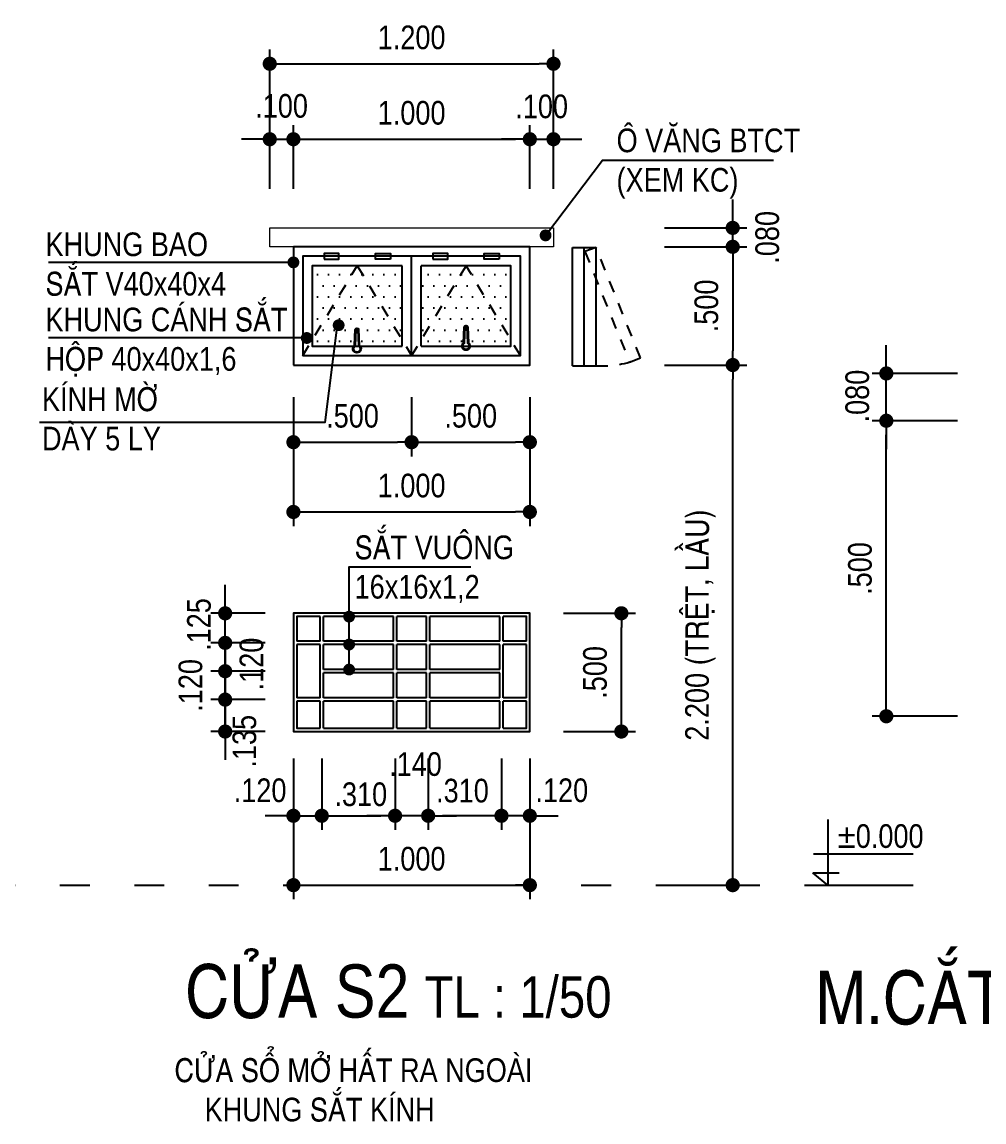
# Model space of a CAD drawing. Header units: millimetres. Extents: x 100 to 288, y -65 to 177.
# Drawn here: x 183.42 to 191.55, y 67.65 to 76.95 of the extents above; entities that cross this region are included whole.
import ezdxf

# ---------------------------------------------------------------- set-up
doc = ezdxf.new("R2010")
doc.units = ezdxf.units.MM
doc.header["$LTSCALE"] = 0.3
doc.header["$MEASUREMENT"] = 0
doc.header["$PDMODE"] = 2
doc.linetypes.add('ACAD_ISO03W100', pattern=[30, 12, -18])
doc.layers.get('0').update_dxf_attribs({"linetype": 'CONTINUOUS', "lineweight": 13})
doc.layers.get('DEFPOINTS').update_dxf_attribs({"linetype": 'CONTINUOUS', "lineweight": 13})
for name, color, linetype in [('COT', 1, 'CONTINUOUS'), ('HACTH', 8, 'CONTINUOUS'), ('HATCH', 8, 'CONTINUOUS'), ('LAYER 1', 1, 'CONTINUOUS'), ('LAYER1', 1, 'CONTINUOUS'), ('LAYER3', 34, 'CONTINUOUS'), ('LAYER5', 5, 'CONTINUOUS'), ('TEXT', 1, 'CONTINUOUS'), ('Vat dung', 124, 'CONTINUOUS')]:
    doc.layers.add(name, color=color, linetype=linetype)
doc.styles.add('HELVE-KT', font='VHELVCN.TTF')
doc.dimstyles.new('1-20', dxfattribs={"dimtxt": 0.2, "dimasz": 0.12, "dimexe": 0.12, "dimexo": 0.2, "dimgap": 0.12, "dimtad": 1, "dimdec": 3, "dimlfac": 0.2, "dimzin": 4, "dimdsep": 46, "dimtxsty": 'HELVE-KT', "dimblk1": 'DOT', "dimblk2": 'DOT', "dimsah": 1, "dimcen": -0.18, "dimadec": 3, "dimazin": 0, "dimtfac": 1, "dimtdec": 3, "dimtmove": 2, "dimatfit": 3, "dimldrblk": 'DOT', "dimfxl": 0, "dimtolj": 1, "dimtzin": 4, "dimarcsym": 0})
doc.dimstyles.new('1-50', dxfattribs={"dimtxt": 0.2, "dimasz": 0.12, "dimexe": 0.12, "dimexo": 0.2, "dimgap": 0.12, "dimtad": 1, "dimdec": 3, "dimlfac": 0.5, "dimzin": 4, "dimdsep": 46, "dimtxsty": 'HELVE-KT', "dimblk1": 'DOT', "dimblk2": 'DOT', "dimsah": 1, "dimcen": -0.18, "dimadec": 3, "dimazin": 0, "dimtfac": 1, "dimtdec": 3, "dimtmove": 2, "dimatfit": 3, "dimldrblk": 'DOT', "dimfxl": 0, "dimtolj": 1, "dimtzin": 4, "dimarcsym": 0})

# ---------------------------------------------------------------- blocks, each defined once
blk = doc.blocks.new('_DOT')
at = {"color": 0, "linetype": 'ByBlock'}
blk.add_line((-0.5, 0), (-1, 0), dxfattribs=at)
at = {"color": 0, "linetype": 'ByBlock', "const_width": 0.5}
blk.add_lwpolyline([(-0.25, 0, 1), (0.25, 0, 1)], format="xyb", close=True, dxfattribs=at)
blk = doc.blocks.new('*D736')
at = {"layer": 'DEFPOINTS', "color": 0, "linetype": 'Continuous', "lineweight": -2, "ltscale": 0.08}
for p in [(188.6521, 74.0511), (189.429, 74.0511), (188.6521, 69.6511)]:
    blk.add_point(p, dxfattribs=at)
at = {"layer": 'LAYER1', "color": 0, "linetype": 'Continuous', "lineweight": -2, "ltscale": 0.08}
for p, q in [((188.8521, 74.0511), (189.549, 74.0511)), ((189.429, 69.7711), (189.429, 73.9311)), ((188.8521, 69.6511), (189.549, 69.6511))]:
    blk.add_line(p, q, dxfattribs=at)
at = {"layer": 'LAYER1', "color": 0, "linetype": 'Continuous', "lineweight": -2, "ltscale": 0.08, "xscale": 0.12, "yscale": 0.12, "zscale": 0.12}
for p, rotation in [((189.429, 74.0511), 90), ((189.429, 69.6511), 270)]:
    blk.add_blockref('_DOT', p, dxfattribs=dict(at, rotation=rotation))
at = {"layer": 'LAYER1', "color": 0, "linetype": 'Continuous', "ltscale": 0.08, "insert": (189.1557, 71.8511), "char_height": 0.2, "attachment_point": 5, "rotation": 90, "style": 'HELVE-KT'}
blk.add_mtext('\\A1;2.200 (TREÄT, LAÀU)', dxfattribs=at)
blk = doc.blocks.new('*D737')
at = {"layer": 'DEFPOINTS', "color": 0, "linetype": 'Continuous', "lineweight": -2, "ltscale": 0.08}
for p in [(188.6521, 75.0511), (188.6521, 74.0511), (189.429, 74.0511)]:
    blk.add_point(p, dxfattribs=at)
at = {"layer": 'LAYER1', "color": 0, "linetype": 'Continuous', "lineweight": -2, "ltscale": 0.08}
for p, q in [((188.8521, 75.0511), (189.549, 75.0511)), ((189.429, 74.9311), (189.429, 74.1711)), ((188.8521, 74.0511), (189.549, 74.0511))]:
    blk.add_line(p, q, dxfattribs=at)
at = {"layer": 'LAYER1', "color": 0, "linetype": 'Continuous', "lineweight": -2, "ltscale": 0.08, "xscale": 0.12, "yscale": 0.12, "zscale": 0.12}
for p, rotation in [((189.429, 75.0511), 90), ((189.429, 74.0511), 270)]:
    blk.add_blockref('_DOT', p, dxfattribs=dict(at, rotation=rotation))
at = {"layer": 'LAYER1', "color": 0, "linetype": 'Continuous', "ltscale": 0.08, "insert": (189.2069, 74.5511), "char_height": 0.2, "attachment_point": 5, "rotation": 90, "style": 'HELVE-KT'}
blk.add_mtext('\\A1;.500', dxfattribs=at)
blk = doc.blocks.new('*D738')
at = {"layer": 'DEFPOINTS', "color": 0, "linetype": 'Continuous', "lineweight": -2, "ltscale": 0.08}
for p in [(185.7127, 73.98), (186.7127, 73.98), (186.7127, 73.3982)]:
    blk.add_point(p, dxfattribs=at)
at = {"layer": 'LAYER1', "color": 0, "linetype": 'Continuous', "lineweight": -2, "ltscale": 0.08}
for p, q in [((185.7127, 73.78), (185.7127, 73.2782)), ((186.7127, 73.78), (186.7127, 73.2782)), ((185.8327, 73.3982), (186.5927, 73.3982))]:
    blk.add_line(p, q, dxfattribs=at)
at = {"layer": 'LAYER1', "color": 0, "linetype": 'Continuous', "lineweight": -2, "ltscale": 0.08, "xscale": 0.12, "yscale": 0.12, "zscale": 0.12, "rotation": 180}
blk.add_blockref('_DOT', (185.7127, 73.3982), dxfattribs=at)
at = {"layer": 'LAYER1', "color": 0, "linetype": 'Continuous', "lineweight": -2, "ltscale": 0.08, "xscale": 0.12, "yscale": 0.12, "zscale": 0.12}
blk.add_blockref('_DOT', (186.7127, 73.3982), dxfattribs=at)
at = {"layer": 'LAYER1', "color": 0, "linetype": 'Continuous', "ltscale": 0.08, "insert": (186.2127, 73.6203), "char_height": 0.2, "attachment_point": 5, "style": 'HELVE-KT'}
blk.add_mtext('\\A1;.500', dxfattribs=at)
blk = doc.blocks.new('*D739')
at = {"layer": 'DEFPOINTS', "color": 0, "linetype": 'Continuous', "lineweight": -2, "ltscale": 0.08}
for p in [(186.7127, 73.98), (187.7127, 73.98), (187.7127, 73.3982)]:
    blk.add_point(p, dxfattribs=at)
at = {"layer": 'LAYER1', "color": 0, "linetype": 'Continuous', "lineweight": -2, "ltscale": 0.08}
for p, q in [((186.7127, 73.78), (186.7127, 73.2782)), ((187.7127, 73.78), (187.7127, 73.2782)), ((186.8327, 73.3982), (187.5927, 73.3982))]:
    blk.add_line(p, q, dxfattribs=at)
at = {"layer": 'LAYER1', "color": 0, "linetype": 'Continuous', "lineweight": -2, "ltscale": 0.08, "xscale": 0.12, "yscale": 0.12, "zscale": 0.12, "rotation": 180}
blk.add_blockref('_DOT', (186.7127, 73.3982), dxfattribs=at)
at = {"layer": 'LAYER1', "color": 0, "linetype": 'Continuous', "lineweight": -2, "ltscale": 0.08, "xscale": 0.12, "yscale": 0.12, "zscale": 0.12}
blk.add_blockref('_DOT', (187.7127, 73.3982), dxfattribs=at)
at = {"layer": 'LAYER1', "color": 0, "linetype": 'Continuous', "ltscale": 0.08, "insert": (187.2127, 73.6203), "char_height": 0.2, "attachment_point": 5, "style": 'HELVE-KT'}
blk.add_mtext('\\A1;.500', dxfattribs=at)
blk = doc.blocks.new('*D740')
at = {"layer": 'DEFPOINTS', "color": 0, "linetype": 'Continuous', "lineweight": -2, "ltscale": 0.08}
for p in [(185.7127, 73.98), (187.7127, 73.98), (187.7127, 72.808)]:
    blk.add_point(p, dxfattribs=at)
at = {"layer": 'LAYER1', "color": 0, "linetype": 'Continuous', "lineweight": -2, "ltscale": 0.08}
for p, q in [((185.7127, 73.78), (185.7127, 72.688)), ((187.7127, 73.78), (187.7127, 72.688)), ((185.8327, 72.808), (187.5927, 72.808))]:
    blk.add_line(p, q, dxfattribs=at)
at = {"layer": 'LAYER1', "color": 0, "linetype": 'Continuous', "lineweight": -2, "ltscale": 0.08, "xscale": 0.12, "yscale": 0.12, "zscale": 0.12, "rotation": 180}
blk.add_blockref('_DOT', (185.7127, 72.808), dxfattribs=at)
at = {"layer": 'LAYER1', "color": 0, "linetype": 'Continuous', "lineweight": -2, "ltscale": 0.08, "xscale": 0.12, "yscale": 0.12, "zscale": 0.12}
blk.add_blockref('_DOT', (187.7127, 72.808), dxfattribs=at)
at = {"layer": 'LAYER1', "color": 0, "linetype": 'Continuous', "ltscale": 0.08, "insert": (186.7127, 73.0301), "char_height": 0.2, "attachment_point": 5, "style": 'HELVE-KT'}
blk.add_mtext('\\A1;1.000', dxfattribs=at)
blk = doc.blocks.new('new block.dwgTN')
at = {"layer": 'LAYER5'}
for points in [[(-7.1, 80.8), (-9.9, 14.4, 3.224588), (9.9, 14.4), (7.1, 80.8, 0.402069), (0.1, 87.5), (-0.1, 87.5, 0.402069)], [(-3.6, 80.6), (-6.5, 12.4, 4.073514), (6.5, 12.4), (3.6, 80.6, 0.402069), (0.1, 84), (-0.1, 84, 0.402069)]]:
    blk.add_lwpolyline(points, format="xyb", close=True, dxfattribs=at)
blk = doc.blocks.new('*D741')
at = {"layer": 'DEFPOINTS', "color": 0, "linetype": 'Continuous', "lineweight": -2, "ltscale": 0.08}
for p in [(187.7982, 71.9506), (188.4869, 71.9506), (187.7982, 70.9506)]:
    blk.add_point(p, dxfattribs=at)
at = {"layer": 'LAYER 1', "color": 0, "linetype": 'Continuous', "lineweight": -2, "ltscale": 0.08}
for p, q in [((187.9982, 71.9506), (188.6069, 71.9506)), ((188.4869, 71.0706), (188.4869, 71.8306)), ((187.9982, 70.9506), (188.6069, 70.9506))]:
    blk.add_line(p, q, dxfattribs=at)
at = {"layer": 'LAYER 1', "color": 0, "linetype": 'Continuous', "lineweight": -2, "ltscale": 0.08, "xscale": 0.12, "yscale": 0.12, "zscale": 0.12}
for p, rotation in [((188.4869, 71.9506), 90), ((188.4869, 70.9506), 270)]:
    blk.add_blockref('_DOT', p, dxfattribs=dict(at, rotation=rotation))
at = {"layer": 'LAYER 1', "color": 0, "linetype": 'Continuous', "ltscale": 0.08, "insert": (188.2648, 71.4506), "char_height": 0.2, "attachment_point": 5, "rotation": 90, "style": 'HELVE-KT'}
blk.add_mtext('\\A1;.500', dxfattribs=at)
blk = doc.blocks.new('*D742')
at = {"layer": 'DEFPOINTS', "color": 0, "linetype": 'Continuous', "lineweight": -2, "ltscale": 0.08}
for p in [(185.7127, 70.3635), (187.7127, 70.3635), (187.7127, 69.6511)]:
    blk.add_point(p, dxfattribs=at)
at = {"layer": 'LAYER1', "color": 0, "linetype": 'Continuous', "lineweight": -2, "ltscale": 0.08}
for p, q in [((185.7127, 70.1635), (185.7127, 69.5311)), ((187.7127, 70.1635), (187.7127, 69.5311)), ((185.8327, 69.6511), (187.5927, 69.6511))]:
    blk.add_line(p, q, dxfattribs=at)
at = {"layer": 'LAYER1', "color": 0, "linetype": 'Continuous', "lineweight": -2, "ltscale": 0.08, "xscale": 0.12, "yscale": 0.12, "zscale": 0.12, "rotation": 180}
blk.add_blockref('_DOT', (185.7127, 69.6511), dxfattribs=at)
at = {"layer": 'LAYER1', "color": 0, "linetype": 'Continuous', "lineweight": -2, "ltscale": 0.08, "xscale": 0.12, "yscale": 0.12, "zscale": 0.12}
blk.add_blockref('_DOT', (187.7127, 69.6511), dxfattribs=at)
at = {"layer": 'LAYER1', "color": 0, "linetype": 'Continuous', "ltscale": 0.08, "insert": (186.7127, 69.8732), "char_height": 0.2, "attachment_point": 5, "style": 'HELVE-KT'}
blk.add_mtext('\\A1;1.000', dxfattribs=at)
blk = doc.blocks.new('*D743')
at = {"layer": 'DEFPOINTS', "color": 0, "linetype": 'Continuous', "lineweight": -2, "ltscale": 0.08}
for p in [(185.7127, 70.9221), (185.9527, 70.9221), (185.9527, 70.2379)]:
    blk.add_point(p, dxfattribs=at)
at = {"layer": 'LAYER1', "color": 0, "linetype": 'Continuous', "lineweight": -2, "ltscale": 0.08}
for p, q in [((185.7127, 70.7221), (185.7127, 70.1179)), ((185.9527, 70.7221), (185.9527, 70.1179)), ((185.5927, 70.2379), (185.4727, 70.2379)), ((185.7127, 70.2379), (185.9527, 70.2379)), ((186.0727, 70.2379), (186.1927, 70.2379))]:
    blk.add_line(p, q, dxfattribs=at)
at = {"layer": 'LAYER1', "color": 0, "linetype": 'Continuous', "lineweight": -2, "ltscale": 0.08, "xscale": 0.12, "yscale": 0.12, "zscale": 0.12}
blk.add_blockref('_DOT', (185.7127, 70.2379), dxfattribs=at)
at = {"layer": 'LAYER1', "color": 0, "linetype": 'Continuous', "lineweight": -2, "ltscale": 0.08, "xscale": 0.12, "yscale": 0.12, "zscale": 0.12, "rotation": 180}
blk.add_blockref('_DOT', (185.9527, 70.2379), dxfattribs=at)
at = {"layer": 'LAYER1', "color": 0, "linetype": 'Continuous', "ltscale": 0.08, "insert": (185.4309, 70.4523), "char_height": 0.2, "attachment_point": 5, "style": 'HELVE-KT'}
blk.add_mtext('\\A1;.120', dxfattribs=at)
blk = doc.blocks.new('*D744')
at = {"layer": 'DEFPOINTS', "color": 0, "linetype": 'Continuous', "lineweight": -2, "ltscale": 0.08}
for p in [(187.4727, 70.9221), (187.7127, 70.9221), (187.4727, 70.2379)]:
    blk.add_point(p, dxfattribs=at)
at = {"layer": 'LAYER1', "color": 0, "linetype": 'Continuous', "lineweight": -2, "ltscale": 0.08}
for p, q in [((187.4727, 70.7221), (187.4727, 70.1179)), ((187.7127, 70.7221), (187.7127, 70.1179)), ((187.3527, 70.2379), (187.2327, 70.2379)), ((187.7127, 70.2379), (187.4727, 70.2379)), ((187.8327, 70.2379), (187.9527, 70.2379))]:
    blk.add_line(p, q, dxfattribs=at)
at = {"layer": 'LAYER1', "color": 0, "linetype": 'Continuous', "lineweight": -2, "ltscale": 0.08, "xscale": 0.12, "yscale": 0.12, "zscale": 0.12}
blk.add_blockref('_DOT', (187.4727, 70.2379), dxfattribs=at)
at = {"layer": 'LAYER1', "color": 0, "linetype": 'Continuous', "lineweight": -2, "ltscale": 0.08, "xscale": 0.12, "yscale": 0.12, "zscale": 0.12, "rotation": 180}
blk.add_blockref('_DOT', (187.7127, 70.2379), dxfattribs=at)
at = {"layer": 'LAYER1', "color": 0, "linetype": 'Continuous', "ltscale": 0.08, "insert": (187.983, 70.4523), "char_height": 0.2, "attachment_point": 5, "style": 'HELVE-KT'}
blk.add_mtext('\\A1;.120', dxfattribs=at)
blk = doc.blocks.new('*D745')
at = {"layer": 'DEFPOINTS', "color": 0, "linetype": 'Continuous', "lineweight": -2, "ltscale": 0.08}
for p in [(185.1354, 71.2206), (185.6745, 71.2206), (185.6745, 70.9506)]:
    blk.add_point(p, dxfattribs=at)
at = {"layer": 'LAYER 1', "color": 0, "linetype": 'Continuous', "lineweight": -2, "ltscale": 0.08}
for p, q in [((185.1354, 71.3406), (185.1354, 71.4606)), ((185.4745, 71.2206), (185.0154, 71.2206)), ((185.1354, 70.9506), (185.1354, 71.2206)), ((185.4745, 70.9506), (185.0154, 70.9506)), ((185.1354, 70.8306), (185.1354, 70.7106))]:
    blk.add_line(p, q, dxfattribs=at)
at = {"layer": 'LAYER 1', "color": 0, "linetype": 'Continuous', "lineweight": -2, "ltscale": 0.08, "xscale": 0.12, "yscale": 0.12, "zscale": 0.12}
for p, rotation in [((185.1354, 71.2206), 270), ((185.1354, 70.9506), 90)]:
    blk.add_blockref('_DOT', p, dxfattribs=dict(at, rotation=rotation))
at = {"layer": 'LAYER 1', "color": 0, "linetype": 'Continuous', "ltscale": 0.08, "insert": (185.2989, 70.8686), "char_height": 0.2, "attachment_point": 5, "rotation": 90, "style": 'HELVE-KT'}
blk.add_mtext('\\A1;.135', dxfattribs=at)
blk = doc.blocks.new('*D746')
at = {"layer": 'DEFPOINTS', "color": 0, "linetype": 'Continuous', "lineweight": -2, "ltscale": 0.08}
for p in [(185.1354, 71.4606), (185.6745, 71.4606), (185.6745, 71.2206)]:
    blk.add_point(p, dxfattribs=at)
at = {"layer": 'LAYER 1', "color": 0, "linetype": 'Continuous', "lineweight": -2, "ltscale": 0.08}
for p, q in [((185.1354, 71.5806), (185.1354, 71.7006)), ((185.4745, 71.4606), (185.0154, 71.4606)), ((185.1354, 71.2206), (185.1354, 71.4606)), ((185.4745, 71.2206), (185.0154, 71.2206)), ((185.1354, 71.1006), (185.1354, 70.9806))]:
    blk.add_line(p, q, dxfattribs=at)
at = {"layer": 'LAYER 1', "color": 0, "linetype": 'Continuous', "lineweight": -2, "ltscale": 0.08, "xscale": 0.12, "yscale": 0.12, "zscale": 0.12}
for p, rotation in [((185.1354, 71.4606), 270), ((185.1354, 71.2206), 90)]:
    blk.add_blockref('_DOT', p, dxfattribs=dict(at, rotation=rotation))
at = {"layer": 'LAYER 1', "color": 0, "linetype": 'Continuous', "ltscale": 0.08, "insert": (184.8426, 71.3406), "char_height": 0.2, "attachment_point": 5, "rotation": 90, "style": 'HELVE-KT'}
blk.add_mtext('\\A1;.120', dxfattribs=at)
blk = doc.blocks.new('*D747')
at = {"layer": 'DEFPOINTS', "color": 0, "linetype": 'Continuous', "lineweight": -2, "ltscale": 0.08}
for p in [(185.1354, 71.7006), (185.6745, 71.7006), (185.6745, 71.4606)]:
    blk.add_point(p, dxfattribs=at)
at = {"layer": 'LAYER 1', "color": 0, "linetype": 'Continuous', "lineweight": -2, "ltscale": 0.08}
for p, q in [((185.1354, 71.8206), (185.1354, 71.9406)), ((185.4745, 71.7006), (185.0154, 71.7006)), ((185.1354, 71.4606), (185.1354, 71.7006)), ((185.4745, 71.4606), (185.0154, 71.4606)), ((185.1354, 71.3406), (185.1354, 71.2206))]:
    blk.add_line(p, q, dxfattribs=at)
at = {"layer": 'LAYER 1', "color": 0, "linetype": 'Continuous', "lineweight": -2, "ltscale": 0.08, "xscale": 0.12, "yscale": 0.12, "zscale": 0.12}
for p, rotation in [((185.1354, 71.7006), 270), ((185.1354, 71.4606), 90)]:
    blk.add_blockref('_DOT', p, dxfattribs=dict(at, rotation=rotation))
at = {"layer": 'LAYER 1', "color": 0, "linetype": 'Continuous', "ltscale": 0.08, "insert": (185.3591, 71.5216), "char_height": 0.2, "attachment_point": 5, "rotation": 90, "style": 'HELVE-KT'}
blk.add_mtext('\\A1;.120', dxfattribs=at)
blk = doc.blocks.new('*D748')
at = {"layer": 'DEFPOINTS', "color": 0, "linetype": 'Continuous', "lineweight": -2, "ltscale": 0.08}
for p in [(185.1354, 71.9506), (185.6745, 71.9506), (185.6745, 71.7006)]:
    blk.add_point(p, dxfattribs=at)
at = {"layer": 'LAYER 1', "color": 0, "linetype": 'Continuous', "lineweight": -2, "ltscale": 0.08}
for p, q in [((185.1354, 72.0706), (185.1354, 72.1906)), ((185.4745, 71.9506), (185.0154, 71.9506)), ((185.1354, 71.7006), (185.1354, 71.9506)), ((185.4745, 71.7006), (185.0154, 71.7006)), ((185.1354, 71.5806), (185.1354, 71.4606))]:
    blk.add_line(p, q, dxfattribs=at)
at = {"layer": 'LAYER 1', "color": 0, "linetype": 'Continuous', "lineweight": -2, "ltscale": 0.08, "xscale": 0.12, "yscale": 0.12, "zscale": 0.12}
for p, rotation in [((185.1354, 71.9506), 270), ((185.1354, 71.7006), 90)]:
    blk.add_blockref('_DOT', p, dxfattribs=dict(at, rotation=rotation))
at = {"layer": 'LAYER 1', "color": 0, "linetype": 'Continuous', "ltscale": 0.08, "insert": (184.9146, 71.8558), "char_height": 0.2, "attachment_point": 5, "rotation": 90, "style": 'HELVE-KT'}
blk.add_mtext('\\A1;.125', dxfattribs=at)
blk = doc.blocks.new('*D749')
at = {"layer": 'DEFPOINTS', "color": 0, "linetype": 'Continuous', "lineweight": -2, "ltscale": 0.08}
for p in [(185.9527, 70.9221), (186.5727, 70.9221), (186.5727, 70.2379)]:
    blk.add_point(p, dxfattribs=at)
at = {"layer": 'LAYER 1', "color": 0, "linetype": 'Continuous', "lineweight": -2, "ltscale": 0.08}
for p, q in [((185.9527, 70.7221), (185.9527, 70.1179)), ((186.5727, 70.7221), (186.5727, 70.1179)), ((186.0727, 70.2379), (186.4527, 70.2379))]:
    blk.add_line(p, q, dxfattribs=at)
at = {"layer": 'LAYER 1', "color": 0, "linetype": 'Continuous', "lineweight": -2, "ltscale": 0.08, "xscale": 0.12, "yscale": 0.12, "zscale": 0.12, "rotation": 180}
blk.add_blockref('_DOT', (185.9527, 70.2379), dxfattribs=at)
at = {"layer": 'LAYER 1', "color": 0, "linetype": 'Continuous', "lineweight": -2, "ltscale": 0.08, "xscale": 0.12, "yscale": 0.12, "zscale": 0.12}
blk.add_blockref('_DOT', (186.5727, 70.2379), dxfattribs=at)
at = {"layer": 'LAYER 1', "color": 0, "linetype": 'Continuous', "ltscale": 0.08, "insert": (186.2827, 70.4187), "char_height": 0.2, "attachment_point": 5, "style": 'HELVE-KT'}
blk.add_mtext('\\A1;.310', dxfattribs=at)
blk = doc.blocks.new('*D750')
at = {"layer": 'DEFPOINTS', "color": 0, "linetype": 'Continuous', "lineweight": -2, "ltscale": 0.08}
for p in [(186.8527, 70.9221), (187.4727, 70.9221), (186.8527, 70.2379)]:
    blk.add_point(p, dxfattribs=at)
at = {"layer": 'LAYER 1', "color": 0, "linetype": 'Continuous', "lineweight": -2, "ltscale": 0.08}
for p, q in [((186.8527, 70.7221), (186.8527, 70.1179)), ((187.4727, 70.7221), (187.4727, 70.1179)), ((187.3527, 70.2379), (186.9727, 70.2379))]:
    blk.add_line(p, q, dxfattribs=at)
at = {"layer": 'LAYER 1', "color": 0, "linetype": 'Continuous', "lineweight": -2, "ltscale": 0.08, "xscale": 0.12, "yscale": 0.12, "zscale": 0.12, "rotation": 180}
blk.add_blockref('_DOT', (186.8527, 70.2379), dxfattribs=at)
at = {"layer": 'LAYER 1', "color": 0, "linetype": 'Continuous', "lineweight": -2, "ltscale": 0.08, "xscale": 0.12, "yscale": 0.12, "zscale": 0.12}
blk.add_blockref('_DOT', (187.4727, 70.2379), dxfattribs=at)
at = {"layer": 'LAYER 1', "color": 0, "linetype": 'Continuous', "ltscale": 0.08, "insert": (187.1427, 70.4495), "char_height": 0.2, "attachment_point": 5, "style": 'HELVE-KT'}
blk.add_mtext('\\A1;.310', dxfattribs=at)
blk = doc.blocks.new('*D751')
at = {"layer": 'DEFPOINTS', "color": 0, "linetype": 'Continuous', "lineweight": -2, "ltscale": 0.08}
for p in [(186.5727, 70.9221), (186.8527, 70.9221), (186.5727, 70.2379)]:
    blk.add_point(p, dxfattribs=at)
at = {"layer": 'LAYER 1', "color": 0, "linetype": 'Continuous', "lineweight": -2, "ltscale": 0.08}
for p, q in [((186.5727, 70.7221), (186.5727, 70.1179)), ((186.8527, 70.7221), (186.8527, 70.1179)), ((186.4527, 70.2379), (186.3327, 70.2379)), ((186.8527, 70.2379), (186.5727, 70.2379)), ((186.9727, 70.2379), (187.0927, 70.2379))]:
    blk.add_line(p, q, dxfattribs=at)
at = {"layer": 'LAYER 1', "color": 0, "linetype": 'Continuous', "lineweight": -2, "ltscale": 0.08, "xscale": 0.12, "yscale": 0.12, "zscale": 0.12}
blk.add_blockref('_DOT', (186.5727, 70.2379), dxfattribs=at)
at = {"layer": 'LAYER 1', "color": 0, "linetype": 'Continuous', "lineweight": -2, "ltscale": 0.08, "xscale": 0.12, "yscale": 0.12, "zscale": 0.12, "rotation": 180}
blk.add_blockref('_DOT', (186.8527, 70.2379), dxfattribs=at)
at = {"layer": 'LAYER 1', "color": 0, "linetype": 'Continuous', "ltscale": 0.08, "insert": (186.7457, 70.6739), "char_height": 0.2, "attachment_point": 5, "style": 'HELVE-KT'}
blk.add_mtext('\\A1;.140', dxfattribs=at)
blk = doc.blocks.new('*D893')
at = {"layer": 'DEFPOINTS', "color": 0, "lineweight": -2, "ltscale": 0.08}
for p in [(185.7127, 75.9611), (185.5127, 75.3409), (185.7127, 75.3409)]:
    blk.add_point(p, dxfattribs=at)
at = {"layer": 'LAYER 1', "color": 0, "lineweight": -2, "ltscale": 0.08}
for p, q in [((185.5127, 75.5409), (185.5127, 76.0811)), ((185.7127, 75.5409), (185.7127, 76.0811)), ((185.3927, 75.9611), (185.2727, 75.9611)), ((185.5127, 75.9611), (185.7127, 75.9611)), ((185.8327, 75.9611), (185.9527, 75.9611))]:
    blk.add_line(p, q, dxfattribs=at)
at = {"layer": 'LAYER 1', "color": 0, "lineweight": -2, "ltscale": 0.08, "xscale": 0.12, "yscale": 0.12, "zscale": 0.12}
blk.add_blockref('_DOT', (185.5127, 75.9611), dxfattribs=at)
at = {"layer": 'LAYER 1', "color": 0, "lineweight": -2, "ltscale": 0.08, "xscale": 0.12, "yscale": 0.12, "zscale": 0.12, "rotation": 180}
blk.add_blockref('_DOT', (185.7127, 75.9611), dxfattribs=at)
at = {"layer": 'LAYER 1', "color": 0, "lineweight": -2, "ltscale": 0.08, "insert": (185.6127, 76.2418), "char_height": 0.2, "attachment_point": 5, "style": 'HELVE-KT'}
blk.add_mtext('\\A1;.100', dxfattribs=at)
blk = doc.blocks.new('*D894')
at = {"layer": 'DEFPOINTS', "color": 0, "lineweight": -2, "ltscale": 0.08}
for p in [(187.7127, 75.9611), (185.7127, 75.3409), (187.7127, 75.3409)]:
    blk.add_point(p, dxfattribs=at)
at = {"layer": 'LAYER 1', "color": 0, "lineweight": -2, "ltscale": 0.08}
for p, q in [((185.7127, 75.5409), (185.7127, 76.0811)), ((187.7127, 75.5409), (187.7127, 76.0811)), ((185.8327, 75.9611), (187.5927, 75.9611))]:
    blk.add_line(p, q, dxfattribs=at)
at = {"layer": 'LAYER 1', "color": 0, "lineweight": -2, "ltscale": 0.08, "xscale": 0.12, "yscale": 0.12, "zscale": 0.12, "rotation": 180}
blk.add_blockref('_DOT', (185.7127, 75.9611), dxfattribs=at)
at = {"layer": 'LAYER 1', "color": 0, "lineweight": -2, "ltscale": 0.08, "xscale": 0.12, "yscale": 0.12, "zscale": 0.12}
blk.add_blockref('_DOT', (187.7127, 75.9611), dxfattribs=at)
at = {"layer": 'LAYER 1', "color": 0, "lineweight": -2, "ltscale": 0.08, "insert": (186.7127, 76.1832), "char_height": 0.2, "attachment_point": 5, "style": 'HELVE-KT'}
blk.add_mtext('\\A1;1.000', dxfattribs=at)
blk = doc.blocks.new('*D895')
at = {"layer": 'DEFPOINTS', "color": 0, "lineweight": -2, "ltscale": 0.08}
for p in [(187.9127, 75.9611), (187.7127, 75.3409), (187.9127, 75.3409)]:
    blk.add_point(p, dxfattribs=at)
at = {"layer": 'LAYER 1', "color": 0, "lineweight": -2, "ltscale": 0.08}
for p, q in [((187.7127, 75.5409), (187.7127, 76.0811)), ((187.9127, 75.5409), (187.9127, 76.0811)), ((187.5927, 75.9611), (187.4727, 75.9611)), ((187.7127, 75.9611), (187.9127, 75.9611)), ((188.0327, 75.9611), (188.1527, 75.9611))]:
    blk.add_line(p, q, dxfattribs=at)
at = {"layer": 'LAYER 1', "color": 0, "lineweight": -2, "ltscale": 0.08, "xscale": 0.12, "yscale": 0.12, "zscale": 0.12}
blk.add_blockref('_DOT', (187.7127, 75.9611), dxfattribs=at)
at = {"layer": 'LAYER 1', "color": 0, "lineweight": -2, "ltscale": 0.08, "xscale": 0.12, "yscale": 0.12, "zscale": 0.12, "rotation": 180}
blk.add_blockref('_DOT', (187.9127, 75.9611), dxfattribs=at)
at = {"layer": 'LAYER 1', "color": 0, "lineweight": -2, "ltscale": 0.08, "insert": (187.8127, 76.2375), "char_height": 0.2, "attachment_point": 5, "style": 'HELVE-KT'}
blk.add_mtext('\\A1;.100', dxfattribs=at)
blk = doc.blocks.new('*D896')
at = {"layer": 'DEFPOINTS', "color": 0, "lineweight": -2, "ltscale": 0.08}
for p in [(187.9127, 76.5994), (185.5127, 75.3409), (187.9127, 75.3409)]:
    blk.add_point(p, dxfattribs=at)
at = {"layer": 'LAYER 1', "color": 0, "lineweight": -2, "ltscale": 0.08}
for p, q in [((185.5127, 75.5409), (185.5127, 76.7194)), ((187.9127, 75.5409), (187.9127, 76.7194)), ((185.6327, 76.5994), (187.7927, 76.5994))]:
    blk.add_line(p, q, dxfattribs=at)
at = {"layer": 'LAYER 1', "color": 0, "lineweight": -2, "ltscale": 0.08, "xscale": 0.12, "yscale": 0.12, "zscale": 0.12, "rotation": 180}
blk.add_blockref('_DOT', (185.5127, 76.5994), dxfattribs=at)
at = {"layer": 'LAYER 1', "color": 0, "lineweight": -2, "ltscale": 0.08, "xscale": 0.12, "yscale": 0.12, "zscale": 0.12}
blk.add_blockref('_DOT', (187.9127, 76.5994), dxfattribs=at)
at = {"layer": 'LAYER 1', "color": 0, "lineweight": -2, "ltscale": 0.08, "insert": (186.7127, 76.8215), "char_height": 0.2, "attachment_point": 5, "style": 'HELVE-KT'}
blk.add_mtext('\\A1;1.200', dxfattribs=at)
blk = doc.blocks.new('*D897')
at = {"layer": 'DEFPOINTS', "color": 0, "lineweight": -2, "ltscale": 0.08}
for p in [(188.6521, 75.2111), (189.429, 75.2111), (188.6521, 75.0511)]:
    blk.add_point(p, dxfattribs=at)
at = {"layer": 'LAYER 1', "color": 0, "lineweight": -2, "ltscale": 0.08}
for p, q in [((189.429, 75.3311), (189.429, 75.4511)), ((188.8521, 75.2111), (189.549, 75.2111)), ((189.429, 75.0511), (189.429, 75.2111)), ((188.8521, 75.0511), (189.549, 75.0511)), ((189.429, 74.9311), (189.429, 74.8111))]:
    blk.add_line(p, q, dxfattribs=at)
at = {"layer": 'LAYER 1', "color": 0, "lineweight": -2, "ltscale": 0.08, "xscale": 0.12, "yscale": 0.12, "zscale": 0.12}
for p, rotation in [((189.429, 75.2111), 270), ((189.429, 75.0511), 90)]:
    blk.add_blockref('_DOT', p, dxfattribs=dict(at, rotation=rotation))
at = {"layer": 'LAYER 1', "color": 0, "lineweight": -2, "ltscale": 0.08, "insert": (189.7219, 75.1311), "char_height": 0.2, "attachment_point": 5, "rotation": 90, "style": 'HELVE-KT'}
blk.add_mtext('\\A1;.080', dxfattribs=at)
blk = doc.blocks.new('*D898')
at = {"layer": 'DEFPOINTS', "color": 0, "lineweight": -2, "ltscale": 0.08}
for p in [(190.7284, 73.5797), (191.5291, 73.5797), (191.5291, 71.0797)]:
    blk.add_point(p, dxfattribs=at)
at = {"layer": 'LAYER 1', "color": 0, "lineweight": -2, "ltscale": 0.08}
for p, q in [((191.3291, 73.5797), (190.6084, 73.5797)), ((190.7284, 71.1997), (190.7284, 73.4597)), ((191.3291, 71.0797), (190.6084, 71.0797))]:
    blk.add_line(p, q, dxfattribs=at)
at = {"layer": 'LAYER 1', "color": 0, "lineweight": -2, "ltscale": 0.08, "xscale": 0.12, "yscale": 0.12, "zscale": 0.12}
for p, rotation in [((190.7284, 73.5797), 90), ((190.7284, 71.0797), 270)]:
    blk.add_blockref('_DOT', p, dxfattribs=dict(at, rotation=rotation))
at = {"layer": 'LAYER 1', "color": 0, "lineweight": -2, "ltscale": 0.08, "insert": (190.5062, 72.3297), "char_height": 0.2, "attachment_point": 5, "rotation": 90, "style": 'HELVE-KT'}
blk.add_mtext('\\A1;.500', dxfattribs=at)
blk = doc.blocks.new('*D899')
at = {"layer": 'DEFPOINTS', "color": 0, "lineweight": -2, "ltscale": 0.08}
for p in [(190.7284, 73.9797), (191.5291, 73.9797), (191.5291, 73.5797)]:
    blk.add_point(p, dxfattribs=at)
at = {"layer": 'LAYER 1', "color": 0, "lineweight": -2, "ltscale": 0.08}
for p, q in [((190.7284, 74.0997), (190.7284, 74.2197)), ((191.3291, 73.9797), (190.6084, 73.9797)), ((190.7284, 73.5797), (190.7284, 73.9797)), ((191.3291, 73.5797), (190.6084, 73.5797)), ((190.7284, 73.4597), (190.7284, 73.3397))]:
    blk.add_line(p, q, dxfattribs=at)
at = {"layer": 'LAYER 1', "color": 0, "lineweight": -2, "ltscale": 0.08, "xscale": 0.12, "yscale": 0.12, "zscale": 0.12}
for p, rotation in [((190.7284, 73.9797), 270), ((190.7284, 73.5797), 90)]:
    blk.add_blockref('_DOT', p, dxfattribs=dict(at, rotation=rotation))
at = {"layer": 'LAYER 1', "color": 0, "lineweight": -2, "ltscale": 0.08, "insert": (190.4835, 73.7882), "char_height": 0.2, "attachment_point": 5, "rotation": 90, "style": 'HELVE-KT'}
blk.add_mtext('\\A1;.080', dxfattribs=at)

msp = doc.modelspace()

# ---------------------------------------------------------------- hatches: boundary and pattern name
at = {"layer": 'LAYER3', "linetype": 'Continuous', "ltscale": 0.08}
h = msp.add_hatch(dxfattribs=at)
h.set_pattern_fill('DOTS', color=256, scale=1.5, style=0)
h.set_pattern_definition([(0, (649.885145, -134.43404), (0.046875, 0.09375), [0, -0.09375])])
edge = h.paths.add_edge_path()
edge.add_line((186.25268, 74.89106), (185.87268, 74.26324))
edge.add_line((185.87268, 74.26324), (185.87268, 74.21106))
edge.add_line((185.87268, 74.21106), (186.1003, 74.21106))
edge.add_ellipse((186.12757, 74.18912), major_axis=(-0.02475, 0.02475), ratio=1, start_angle=-10.540878, end_angle=6.180682, ccw=False)
edge.add_line((186.10776, 74.21798), (186.11329, 74.3507))
edge.add_ellipse((186.12728, 74.35012), major_axis=(-0.0099, 0.0099), ratio=1, start_angle=-45, end_angle=42.614056, ccw=False)
edge.add_ellipse((186.12785, 74.35012), major_axis=(0.0099, 0.0099), ratio=1, start_angle=317.385944, end_angle=405, ccw=False)
edge.add_line((186.14184, 74.3507), (186.14737, 74.21798))
edge.add_ellipse((186.12757, 74.18912), major_axis=(-0.02475, 0.02475), ratio=1, start_angle=263.819318, end_angle=280.540878, ccw=False)
edge.add_line((186.15484, 74.21106), (186.63268, 74.21106))
edge.add_line((186.63268, 74.21106), (186.63268, 74.26324))
edge.add_line((186.63268, 74.26324), (186.25268, 74.89106))
h.paths.add_polyline_path([(186.63268, 74.89106), (186.25268, 74.89106), (186.63268, 74.26324)], flags=16)
h.paths.add_polyline_path([(186.25268, 74.89106), (185.87268, 74.89106), (185.87268, 74.26324)], flags=16)
h.paths.add_polyline_path([(187.17268, 74.89106), (186.79268, 74.89106), (186.79268, 74.26324)], flags=17)
edge = h.paths.add_edge_path()
edge.add_line((187.17268, 74.89106), (186.79268, 74.26324))
edge.add_line((186.79268, 74.26324), (186.79268, 74.21106))
edge.add_line((186.79268, 74.21106), (187.2203, 74.21106))
edge.add_ellipse((187.24757, 74.18912), major_axis=(-0.02475, 0.02475), ratio=1, start_angle=-10.540878, end_angle=6.180682, ccw=False)
edge.add_line((187.22776, 74.21798), (187.23329, 74.3507))
edge.add_ellipse((187.24728, 74.35012), major_axis=(-0.0099, 0.0099), ratio=1, start_angle=-45, end_angle=42.614056, ccw=False)
edge.add_ellipse((187.24785, 74.35012), major_axis=(0.0099, 0.0099), ratio=1, start_angle=317.385944, end_angle=405, ccw=False)
edge.add_line((187.26184, 74.3507), (187.26737, 74.21798))
edge.add_ellipse((187.24757, 74.18912), major_axis=(-0.02475, 0.02475), ratio=1, start_angle=263.819318, end_angle=280.540878, ccw=False)
edge.add_line((187.27484, 74.21106), (187.55268, 74.21106))
edge.add_line((187.55268, 74.21106), (187.55268, 74.26324))
edge.add_line((187.55268, 74.26324), (187.17268, 74.89106))
h.paths.add_polyline_path([(187.55268, 74.89106), (187.17268, 74.89106), (187.55268, 74.26324)], flags=17)

# ---------------------------------------------------------------- linework, layer by layer
at = {"ltscale": 5}
msp.add_lwpolyline([(187.71268, 75.05106), (185.51268, 75.05106), (185.51268, 75.21106), (187.91268, 75.21106), (187.91268, 75.05106), (187.71268, 75.05106)], dxfattribs=at)
at = {"layer": 'COT', "linetype": 'Continuous', "ltscale": 0.08, "const_width": 0.05}
for points in [[(186.15902, 71.92261, 1), (186.20902, 71.92261, 1)], [(186.15902, 71.68661, 1), (186.20902, 71.68661, 1)], [(186.15902, 71.47461, 1), (186.20902, 71.47461, 1)]]:
    msp.add_lwpolyline(points, format="xyb", close=True, dxfattribs=at)
at = {"layer": 'HACTH', "lineweight": -2, "ltscale": 0.08}
for points in [[(187.84593, 75.14758), (188.32789, 75.78388), (189.77498, 75.78388)], [(185.7418, 74.91939), (183.64088, 74.91939)], [(186.08235, 74.39079), (185.97725, 73.56434), (183.56372, 73.56434)], [(185.8254, 74.27962), (183.64088, 74.27962)]]:
    msp.add_lwpolyline(points, dxfattribs=at)
at = {"layer": 'HATCH', "linetype": 'Continuous', "ltscale": 0.08}
for points in [[(186.18402, 71.44661), (186.18402, 72.34433), (187.2144, 72.34433)], [(185.71268, 71.68661), (185.71268, 70.95061), (187.71268, 70.95061), (187.71268, 71.95061), (185.71268, 71.95061), (185.71268, 71.68661)], [(185.93868, 71.92261), (185.74068, 71.92261), (185.74068, 71.71461)], [(185.93868, 71.71461), (185.93868, 71.92261)], [(186.55868, 71.92261), (185.96668, 71.92261)], [(185.96668, 71.71461), (185.96668, 71.92261)], [(186.55868, 71.71461), (186.55868, 71.92261)], [(186.83868, 71.92261), (186.58668, 71.92261)], [(186.58668, 71.71461), (186.58668, 71.92261)], [(186.83868, 71.71461), (186.83868, 71.92261)], [(187.45868, 71.92261), (186.86668, 71.92261)], [(186.86668, 71.71461), (186.86668, 71.92261)], [(187.45868, 71.71461), (187.45868, 71.92261)], [(187.68468, 71.71461), (187.68468, 71.92261), (187.48668, 71.92261)], [(187.48668, 71.71461), (187.48668, 71.92261)], [(185.93868, 71.71461), (185.74068, 71.71461)], [(185.74068, 71.68661), (185.74068, 71.23461)], [(185.93868, 71.68661), (185.74068, 71.68661)], [(185.93868, 71.23461), (185.93868, 71.68661)], [(186.55868, 71.71461), (185.96668, 71.71461)], [(185.96668, 71.47461), (185.96668, 71.68661)], [(186.55868, 71.68661), (185.96668, 71.68661)], [(186.55868, 71.47461), (186.55868, 71.68661)], [(186.83868, 71.71461), (186.58668, 71.71461)], [(186.83868, 71.68661), (186.58668, 71.68661)], [(186.58668, 71.47461), (186.58668, 71.68661)], [(186.83868, 71.47461), (186.83868, 71.68661)], [(187.45868, 71.71461), (186.86668, 71.71461)], [(187.45868, 71.68661), (186.86668, 71.68661)], [(186.86668, 71.47461), (186.86668, 71.68661)], [(187.45868, 71.47461), (187.45868, 71.68661)], [(187.68468, 71.71461), (187.48668, 71.71461)], [(187.48668, 71.23461), (187.48668, 71.68661)], [(187.68468, 71.68661), (187.48668, 71.68661)], [(187.68468, 71.23461), (187.68468, 71.68661)], [(186.55868, 71.47461), (185.96668, 71.47461)], [(186.83868, 71.47461), (186.58668, 71.47461)], [(187.45868, 71.47461), (186.86668, 71.47461)], [(185.96668, 71.23461), (185.96668, 71.44661)], [(186.55868, 71.44661), (185.96668, 71.44661)], [(186.55868, 71.23461), (186.55868, 71.44661)], [(186.83868, 71.44661), (186.58668, 71.44661)], [(186.58668, 71.23461), (186.58668, 71.44661)], [(186.83868, 71.23461), (186.83868, 71.44661)], [(187.45868, 71.44661), (186.86668, 71.44661)], [(186.86668, 71.23461), (186.86668, 71.44661)], [(187.45868, 71.23461), (187.45868, 71.44661)], [(185.93868, 71.23461), (185.74068, 71.23461)], [(185.74068, 71.20661), (185.74068, 70.97861), (185.93868, 70.97861)], [(185.93868, 71.20661), (185.74068, 71.20661)], [(185.93868, 70.97861), (185.93868, 71.20661)], [(186.55868, 71.23461), (185.96668, 71.23461)], [(185.96668, 70.97861), (185.96668, 71.20661)], [(186.55868, 71.20661), (185.96668, 71.20661)], [(186.55868, 70.97861), (186.55868, 71.20661)], [(186.83868, 71.23461), (186.58668, 71.23461)], [(186.83868, 71.20661), (186.58668, 71.20661)], [(186.58668, 70.97861), (186.58668, 71.20661)], [(186.83868, 70.97861), (186.83868, 71.20661)], [(187.45868, 71.23461), (186.86668, 71.23461)], [(187.45868, 71.20661), (186.86668, 71.20661)], [(186.86668, 70.97861), (186.86668, 71.20661)], [(187.45868, 70.97861), (187.45868, 71.20661)], [(187.68468, 71.23461), (187.48668, 71.23461)], [(187.48668, 70.97861), (187.68468, 70.97861), (187.68468, 71.20661)], [(187.68468, 71.20661), (187.48668, 71.20661)], [(187.48668, 70.97861), (187.48668, 71.20661)], [(185.96668, 70.97861), (186.55868, 70.97861)], [(186.58668, 70.97861), (186.83868, 70.97861)], [(186.86668, 70.97861), (187.45868, 70.97861)]]:
    msp.add_lwpolyline(points, dxfattribs=at)
at = {"layer": 'LAYER 1', "lineweight": -2, "ltscale": 0.08, "const_width": 0.05}
for points in [[(187.82093, 75.14758, 1), (187.87093, 75.14758, 1)], [(185.68768, 74.91939, 1), (185.73768, 74.91939, 1)], [(186.07037, 74.38767, 1), (186.12037, 74.38767, 1)], [(185.8004, 74.27962, 1), (185.8504, 74.27962, 1)]]:
    msp.add_lwpolyline(points, format="xyb", close=True, dxfattribs=at)
at = {"layer": 'LAYER 1', "linetype": 'ACAD_ISO03W100', "ltscale": 0.07}
msp.add_lwpolyline([(178.06729, 69.65106), (191.0868, 69.65106)], dxfattribs=at)
at = {"layer": 'LAYER1', "linetype": 'Continuous', "ltscale": 0.05}
for points in [[(190.23351, 70.20668), (190.23351, 69.65106)], [(190.11248, 69.91673), (190.95615, 69.91673)], [(190.1056, 69.75464), (190.32864, 69.75464)], [(190.23351, 69.65106), (190.1056, 69.75464)], [(190.11248, 69.65106), (190.95615, 69.65106)]]:
    msp.add_lwpolyline(points, dxfattribs=at)
at = {"layer": 'LAYER5', "color": 163, "ltscale": 5}
for points in [[(185.71268, 74.05106), (187.71268, 74.05106), (187.71268, 75.05106), (185.71268, 75.05106)], [(185.97171, 74.94724), (186.09769, 74.94724), (186.09769, 74.99488), (185.97171, 74.99488)], [(186.53365, 74.94724), (186.40767, 74.94724), (186.40767, 74.99488), (186.53365, 74.99488)], [(186.89171, 74.94724), (187.01769, 74.94724), (187.01769, 74.99488), (186.89171, 74.99488)], [(187.45365, 74.94724), (187.32767, 74.94724), (187.32767, 74.99488), (187.45365, 74.99488)]]:
    msp.add_lwpolyline(points, close=True, dxfattribs=at)
for points in [[(188.07322, 74.04429), (188.07322, 75.04429)], [(188.07322, 75.04429), (188.27322, 75.04429)], [(188.17322, 74.04429), (188.17322, 75.04429)], [(188.27322, 74.04429), (188.27322, 75.04429)], [(186.71268, 74.97106), (185.79268, 74.97106), (185.79268, 74.13106), (186.71268, 74.13106)], [(186.71268, 74.13106), (187.63268, 74.13106), (187.63268, 74.97106), (186.71268, 74.97106)], [(186.71268, 74.13106), (186.71268, 74.97106)], [(186.63268, 74.89106), (185.87268, 74.89106), (185.87268, 74.21106), (186.63268, 74.21106)], [(186.63268, 74.21106), (186.63268, 74.89106)], [(186.79268, 74.21106), (187.55268, 74.21106), (187.55268, 74.89106), (186.79268, 74.89106)], [(186.79268, 74.21106), (186.79268, 74.89106)], [(188.07322, 74.04429), (188.27322, 74.04429)]]:
    msp.add_lwpolyline(points, dxfattribs=at)
at = {"layer": 'LAYER5', "color": 163, "linetype": 'ACAD_ISO03W100', "ltscale": 0.01}
msp.add_lwpolyline([(188.55548, 74.07642), (188.64945, 74.11062), (188.27322, 75.04429), (188.17925, 75.01008)], close=True, dxfattribs=at)
for points in [[(185.79268, 74.13106), (186.25268, 74.89106), (186.71268, 74.13106)], [(187.63268, 74.13106), (187.17268, 74.89106), (186.71268, 74.13106)]]:
    msp.add_lwpolyline(points, dxfattribs=at)
msp.add_arc((188.32322, 74.86072), 0.81797, 266.495481, 293.504519, dxfattribs=at)

# ---------------------------------------------------------------- block references
at = {"layer": 'LAYER5', "color": 163, "linetype": 'ACAD_ISO03W100', "ltscale": 0.01, "xscale": -0.001999999978579581, "yscale": 0.001999999993131496, "zscale": 0.002}
msp.add_blockref('new block.dwgTN', (186.25017, 74.18912), dxfattribs=at)
at = {"layer": 'Vat dung', "xscale": -0.001999999978579581, "yscale": 0.001999999993131496, "zscale": 0.002}
msp.add_blockref('new block.dwgTN', (187.17268, 74.21106), dxfattribs=at)

# ---------------------------------------------------------------- texts
at = {"layer": 'LAYER 1', "linetype": 'Continuous', "ltscale": 0.4, "char_height": 0.2, "width": 10.8090428, "attachment_point": 1, "style": 'HELVE-KT'}
for s, insert in [('{\\H2.25x;CÖÛA S2}  {\\H1.75x;TL : 1/50}', (184.79819, 68.98042)), ('{\\H2.25x;M.CAÉT OÂVAÊNG CÖÛA S2}  {\\H1.75x;TL : 1/20}', (190.13011, 68.92645))]:
    msp.add_mtext(s, dxfattribs=dict(at, insert=insert))
at = {"layer": 'LAYER1', "linetype": 'Continuous', "ltscale": 0.05, "char_height": 0.2, "style": 'HELVE-KT'}
for s, insert, width, attachment_point in [('±0.000', (190.31673, 70.16617), 15.1845217, 1), ('CÖÛA SOÅ MÔÛ HAÁT RA NGOAØI \\P    KHUNG SAÉT KÍNH', (184.70691, 67.64741), 5.2618645, 7)]:
    msp.add_mtext(s, dxfattribs=dict(at, insert=insert, width=width, attachment_point=attachment_point))
at = {"layer": 'TEXT', "char_height": 0.2, "width": 22.9529552, "attachment_point": 1, "style": 'HELVE-KT'}
for s, insert in [('OÂ VAÊNG BTCT\\P(XEM KC)', (188.44649, 76.05132)), ('KHUNG BAO\\PSAÉT V40x40x4', (183.61592, 75.1722)), ('KHUNG CAÙNH SAÉT \\PHOÄP 40x40x1,6', (183.61533, 74.53607)), ('KÍNH MÔØ \\PDAØY 5 LY', (183.58595, 73.86229)), ('SAÉT VUOÂNG \\P16x16x1,2  ', (186.23068, 72.60853))]:
    msp.add_mtext(s, dxfattribs=dict(at, insert=insert))

# ---------------------------------------------------------------- dimensions: what is measured, and where the dimension line sits
at = {"layer": 'LAYER 1', "lineweight": -2, "ltscale": 0.08}
for base, p1, p2, picture, middle in [((187.91268, 76.59938), (185.51268, 75.34092), (187.91268, 75.34092), '*D896', (186.71268, 76.82151)), ((187.71268, 75.96109), (185.71268, 75.34092), (187.71268, 75.34092), '*D894', (186.71268, 76.18323))]:
    dim = msp.add_linear_dim(base=base, p1=p1, p2=p2, dimstyle='1-50', dxfattribs=at)
    dim.commit()
    dim.dimension.update_dxf_attribs({"geometry": picture, "text_midpoint": middle})
for base, p1, p2, picture, middle in [((185.71268, 75.96109), (185.51268, 75.34092), (185.71268, 75.34092), '*D893', (185.61268, 76.24181)), ((187.91268, 75.96109), (187.71268, 75.34092), (187.91268, 75.34092), '*D895', (187.81268, 76.23747))]:
    dim = msp.add_linear_dim(base=base, p1=p1, p2=p2, dimstyle='1-50', dxfattribs=at)
    dim.commit()
    dim.dimension.update_dxf_attribs({"geometry": picture, "text_midpoint": middle, "dimtype": 160})
for base, p1, p2, dimstyle, picture, middle in [((189.42904, 75.21106), (188.6521, 75.05106), (188.6521, 75.21106), '1-50', '*D897', (189.72191, 75.13106)), ((190.72838, 73.9797), (191.52912, 73.5797), (191.52912, 73.9797), '1-20', '*D899', (190.48353, 73.78821))]:
    dim = msp.add_linear_dim(base=base, p1=p1, p2=p2, angle=90, dimstyle=dimstyle, dxfattribs=at)
    dim.commit()
    dim.dimension.update_dxf_attribs({"geometry": picture, "text_midpoint": middle, "dimtype": 160})
dim = msp.add_linear_dim(base=(190.72838, 73.5797), p1=(191.52912, 71.0797), p2=(191.52912, 73.5797), angle=90, dimstyle='1-20', dxfattribs=at)
dim.commit()
dim.dimension.update_dxf_attribs({"geometry": '*D898', "text_midpoint": (190.50625, 72.3297)})
at = {"layer": 'LAYER 1', "linetype": 'Continuous', "ltscale": 0.08}
for base, p1, p2, picture, middle in [((185.13538, 71.95061), (185.67455, 71.70061), (185.67455, 71.95061), '*D748', (184.91463, 71.85576)), ((185.13538, 71.70061), (185.67455, 71.46061), (185.67455, 71.70061), '*D747', (185.3591, 71.5216)), ((185.13538, 71.46061), (185.67455, 71.22061), (185.67455, 71.46061), '*D746', (184.84265, 71.34061)), ((185.13538, 71.22061), (185.67455, 70.95061), (185.67455, 71.22061), '*D745', (185.29891, 70.8686))]:
    dim = msp.add_linear_dim(base=base, p1=p1, p2=p2, angle=90, dimstyle='1-50', dxfattribs=at)
    dim.commit()
    dim.dimension.update_dxf_attribs({"geometry": picture, "text_midpoint": middle, "dimtype": 160})
dim = msp.add_linear_dim(base=(188.48694, 71.95061), p1=(187.79822, 70.95061), p2=(187.79822, 71.95061), angle=90, dimstyle='1-50', dxfattribs=at)
dim.commit()
dim.dimension.update_dxf_attribs({"geometry": '*D741', "text_midpoint": (188.26481, 71.45061)})
for base, p1, p2, picture, middle in [((186.57268, 70.23789), (185.95268, 70.92208), (186.57268, 70.92208), '*D749', (186.28268, 70.41872)), ((186.57268, 70.23789), (186.85268, 70.92208), (186.57268, 70.92208), '*D751', (186.74568, 70.67385)), ((186.85268, 70.23789), (187.47268, 70.92208), (186.85268, 70.92208), '*D750', (187.14268, 70.44955))]:
    dim = msp.add_linear_dim(base=base, p1=p1, p2=p2, dimstyle='1-50', dxfattribs=at)
    dim.commit()
    dim.dimension.update_dxf_attribs({"geometry": picture, "text_midpoint": middle, "dimtype": 160})
at = {"layer": 'LAYER1', "linetype": 'Continuous', "ltscale": 0.08}
dim = msp.add_linear_dim(base=(189.42904, 74.05106), p1=(188.6521, 75.05106), p2=(188.6521, 74.05106), angle=90, dimstyle='1-50', dxfattribs=at)
dim.commit()
dim.dimension.update_dxf_attribs({"geometry": '*D737', "text_midpoint": (189.2069, 74.55106)})
dim = msp.add_linear_dim(base=(189.42904, 74.05106), p1=(188.6521, 69.65106), p2=(188.6521, 74.05106), angle=90, text='<> (TREÄT, LAÀU)', dimstyle='1-50', dxfattribs=at)
dim.commit()
dim.dimension.update_dxf_attribs({"geometry": '*D736', "text_midpoint": (189.1557, 71.85106)})
for base, p1, p2, picture, middle in [((186.71268, 73.39817), (185.71268, 73.98005), (186.71268, 73.98005), '*D738', (186.21268, 73.6203)), ((187.71268, 72.80795), (185.71268, 73.98005), (187.71268, 73.98005), '*D740', (186.71268, 73.03008)), ((187.71268, 73.39817), (186.71268, 73.98005), (187.71268, 73.98005), '*D739', (187.21268, 73.6203)), ((187.71268, 69.65106), (185.71268, 70.36354), (187.71268, 70.36354), '*D742', (186.71268, 69.87319))]:
    dim = msp.add_linear_dim(base=base, p1=p1, p2=p2, dimstyle='1-50', dxfattribs=at)
    dim.commit()
    dim.dimension.update_dxf_attribs({"geometry": picture, "text_midpoint": middle})
dim = msp.add_linear_dim(base=(185.95268, 70.23789), p1=(185.71268, 70.92208), p2=(185.95268, 70.92208), dimstyle='1-50', dxfattribs=at)
dim.commit()
dim.dimension.update_dxf_attribs({"geometry": '*D743', "text_midpoint": (185.4309, 70.45233), "dimtype": 160})
dim = msp.add_linear_dim(base=(187.47268, 70.23789), p1=(187.71268, 70.92208), p2=(187.47268, 70.92208), angle=180, dimstyle='1-50', dxfattribs=at)
dim.commit()
dim.dimension.update_dxf_attribs({"geometry": '*D744', "text_midpoint": (187.98296, 70.45233), "dimtype": 160})

doc.saveas('drawing.dxf')
